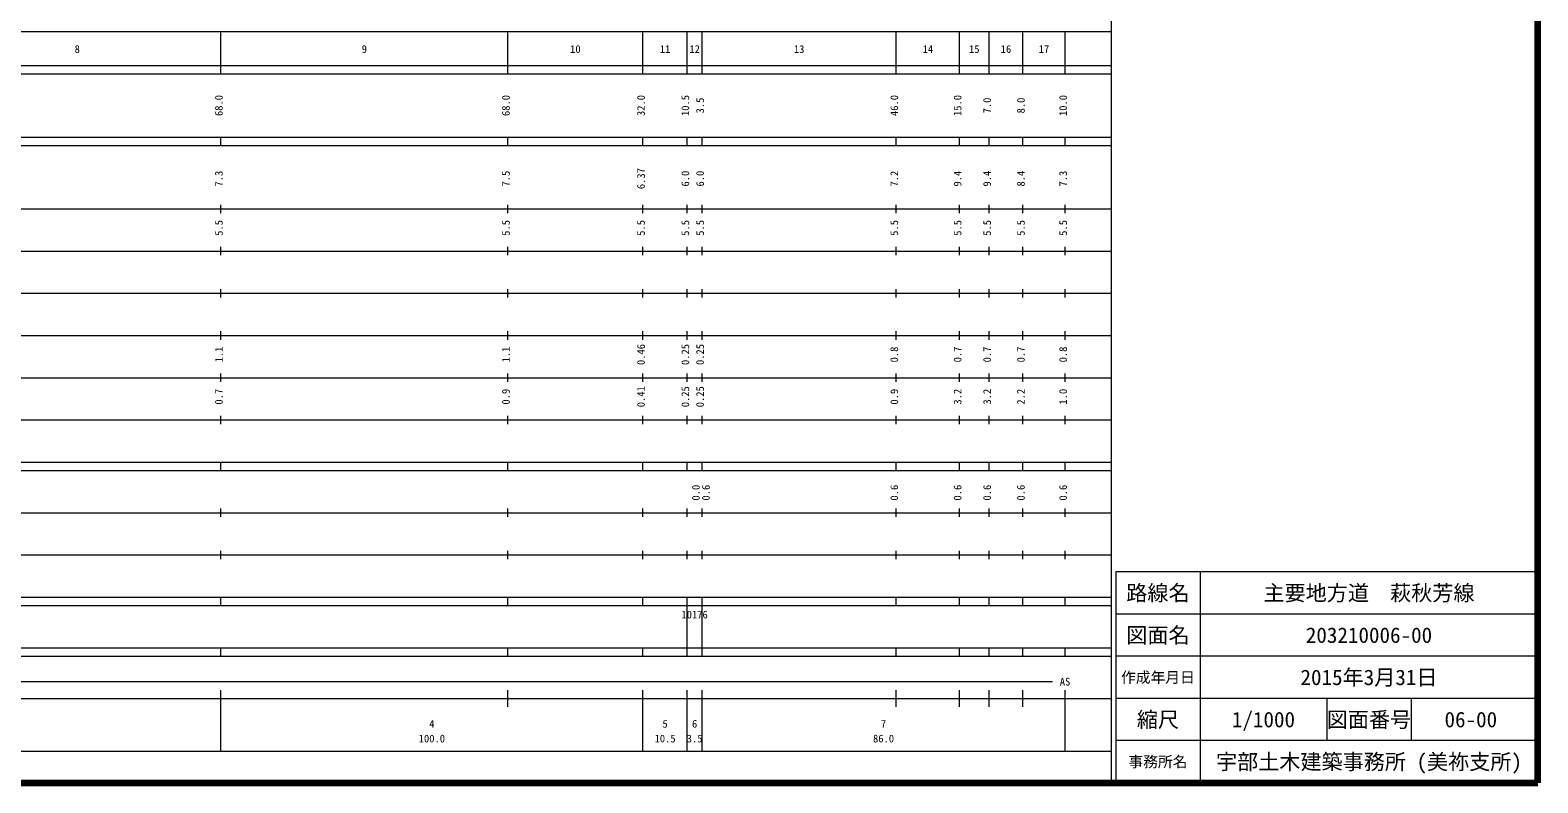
# Model space of a CAD drawing. Units: millimetres on the paper, enlarged 1000 times. Extents: x 40000 to 680000, y 20000 to 380000.
# Drawn here: x 322837 to 680000, y 20000 to 198357 of the extents above; entities that cross this region are included whole.
import ezdxf
from ezdxf.enums import TextEntityAlignment as Align

# ---------------------------------------------------------------- set-up
doc = ezdxf.new("R2010")
doc.units = ezdxf.units.MM
doc.header["$LTSCALE"] = 1000
for name, color, linetype, lineweight in [('M-TTL', 2, 'Continuous', 140), ('M-TTL-BAND', 7, 'Continuous', 13), ('M-TTL-FRAM', 2, 'Continuous', 18), ('M-TTL-LINE', 7, 'Continuous', 18)]:
    doc.layers.add(name, color=color, linetype=linetype, lineweight=lineweight)
doc.layers.add('M-TTL-TXT', color=7, linetype='Continuous')
doc.styles.add('ＭＳ ゴシック', font='')
doc.styles.get('ＭＳ ゴシック').set_extended_font_data('MS Gothic')

msp = doc.modelspace()

# ---------------------------------------------------------------- linework, layer by layer
at = {"layer": 'M-TTL'}
for p, q in [((680000, 20000), (680000, 380000)), ((40000, 20000), (680000, 20000))]:
    msp.add_line(p, q, dxfattribs=at)
at = {"layer": 'M-TTL-BAND'}
for p, q in [((579000, 20000), (579000, 370000)), ((68000, 198000), (579000, 198000)), ((368000, 188000), (368000, 198000)), ((436000, 188000), (436000, 198000)), ((468000, 188000), (468000, 198000)), ((478500, 188000), (478500, 198000)), ((482000, 188000), (482000, 198000)), ((528000, 188000), (528000, 198000)), ((543000, 188000), (543000, 198000)), ((550000, 188000), (550000, 198000)), ((558000, 188000), (558000, 198000)), ((568000, 188000), (568000, 198000)), ((40000, 190000), (579000, 190000)), ((40000, 188000), (579000, 188000)), ((40000, 173000), (579000, 173000)), ((368000, 171000), (368000, 173000)), ((436000, 171000), (436000, 173000)), ((468000, 171000), (468000, 173000)), ((478500, 171000), (478500, 173000)), ((482000, 171000), (482000, 173000)), ((528000, 171000), (528000, 173000)), ((543000, 171000), (543000, 173000)), ((550000, 171000), (550000, 173000)), ((558000, 171000), (558000, 173000)), ((568000, 171000), (568000, 173000)), ((40000, 171000), (579000, 171000)), ((40000, 156000), (579000, 156000)), ((368000, 155000), (368000, 157000)), ((436000, 155000), (436000, 157000)), ((468000, 155000), (468000, 157000)), ((478500, 155000), (478500, 157000)), ((482000, 155000), (482000, 157000)), ((528000, 155000), (528000, 157000)), ((543000, 155000), (543000, 157000)), ((550000, 155000), (550000, 157000)), ((558000, 155000), (558000, 157000)), ((568000, 155000), (568000, 157000)), ((368000, 145000), (368000, 147000)), ((436000, 145000), (436000, 147000)), ((468000, 145000), (468000, 147000)), ((478500, 145000), (478500, 147000)), ((482000, 145000), (482000, 147000)), ((528000, 145000), (528000, 147000)), ((543000, 145000), (543000, 147000)), ((550000, 145000), (550000, 147000)), ((558000, 145000), (558000, 147000)), ((568000, 145000), (568000, 147000)), ((46000, 146000), (579000, 146000)), ((52000, 136000), (579000, 136000)), ((368000, 135000), (368000, 137000)), ((436000, 135000), (436000, 137000)), ((468000, 135000), (468000, 137000)), ((478500, 135000), (478500, 137000)), ((482000, 135000), (482000, 137000)), ((528000, 135000), (528000, 137000)), ((543000, 135000), (543000, 137000)), ((550000, 135000), (550000, 137000)), ((558000, 135000), (558000, 137000)), ((568000, 135000), (568000, 137000)), ((46000, 126000), (579000, 126000)), ((368000, 125000), (368000, 127000)), ((436000, 125000), (436000, 127000)), ((468000, 125000), (468000, 127000)), ((478500, 125000), (478500, 127000)), ((482000, 125000), (482000, 127000)), ((528000, 125000), (528000, 127000)), ((543000, 125000), (543000, 127000)), ((550000, 125000), (550000, 127000)), ((558000, 125000), (558000, 127000)), ((568000, 125000), (568000, 127000)), ((52000, 116000), (579000, 116000)), ((368000, 115000), (368000, 117000)), ((436000, 115000), (436000, 117000)), ((468000, 115000), (468000, 117000)), ((478500, 115000), (478500, 117000)), ((482000, 115000), (482000, 117000)), ((528000, 115000), (528000, 117000)), ((543000, 115000), (543000, 117000)), ((550000, 115000), (550000, 117000)), ((558000, 115000), (558000, 117000)), ((568000, 115000), (568000, 117000)), ((46000, 106000), (579000, 106000)), ((368000, 105000), (368000, 107000)), ((436000, 105000), (436000, 107000)), ((468000, 105000), (468000, 107000)), ((478500, 105000), (478500, 107000)), ((482000, 105000), (482000, 107000)), ((528000, 105000), (528000, 107000)), ((543000, 105000), (543000, 107000)), ((550000, 105000), (550000, 107000)), ((558000, 105000), (558000, 107000)), ((568000, 105000), (568000, 107000)), ((40000, 96000), (579000, 96000)), ((40000, 94000), (579000, 94000)), ((368000, 94000), (368000, 96000)), ((436000, 94000), (436000, 96000)), ((468000, 94000), (468000, 96000)), ((478500, 94000), (478500, 96000)), ((482000, 94000), (482000, 96000)), ((528000, 94000), (528000, 96000)), ((543000, 94000), (543000, 96000)), ((550000, 94000), (550000, 96000)), ((558000, 94000), (558000, 96000)), ((568000, 94000), (568000, 96000)), ((49000, 84000), (579000, 84000)), ((368000, 83000), (368000, 85000)), ((436000, 83000), (436000, 85000)), ((468000, 83000), (468000, 85000)), ((478500, 83000), (478500, 85000)), ((482000, 83000), (482000, 85000)), ((528000, 83000), (528000, 85000)), ((543000, 83000), (543000, 85000)), ((550000, 83000), (550000, 85000)), ((558000, 83000), (558000, 85000)), ((568000, 83000), (568000, 85000)), ((40000, 74000), (579000, 74000)), ((368000, 73000), (368000, 75000)), ((436000, 73000), (436000, 75000)), ((468000, 73000), (468000, 75000)), ((478500, 73000), (478500, 75000)), ((482000, 73000), (482000, 75000)), ((528000, 73000), (528000, 75000)), ((543000, 73000), (543000, 75000)), ((550000, 73000), (550000, 75000)), ((558000, 73000), (558000, 75000)), ((568000, 73000), (568000, 75000)), ((40000, 64000), (579000, 64000)), ((40000, 62000), (579000, 62000)), ((368000, 62000), (368000, 64000)), ((436000, 62000), (436000, 64000)), ((468000, 62000), (468000, 64000)), ((478500, 62000), (478500, 64000)), ((478500, 52000), (478500, 62000)), ((482000, 62000), (482000, 64000)), ((482000, 52000), (482000, 62000)), ((528000, 62000), (528000, 64000)), ((543000, 62000), (543000, 64000)), ((550000, 62000), (550000, 64000)), ((558000, 62000), (558000, 64000)), ((568000, 62000), (568000, 64000)), ((40000, 52000), (579000, 52000)), ((368000, 50000), (368000, 52000)), ((436000, 50000), (436000, 52000)), ((468000, 50000), (468000, 52000)), ((478500, 50000), (478500, 52000)), ((482000, 50000), (482000, 52000)), ((528000, 50000), (528000, 52000)), ((543000, 50000), (543000, 52000)), ((550000, 50000), (550000, 52000)), ((558000, 50000), (558000, 52000)), ((568000, 50000), (568000, 52000)), ((40000, 50000), (579000, 50000)), ((71000, 44000), (565000, 44000)), ((40000, 40000), (579000, 40000)), ((368000, 27500), (368000, 42000)), ((436000, 38000), (436000, 42000)), ((468000, 27500), (468000, 42000)), ((478500, 27500), (478500, 42000)), ((482000, 27500), (482000, 42000)), ((528000, 38000), (528000, 42000)), ((543000, 38000), (543000, 42000)), ((550000, 38000), (550000, 42000)), ((558000, 38000), (558000, 42000)), ((568000, 27500), (568000, 42000)), ((68000, 27500), (579000, 27500))]:
    msp.add_line(p, q, dxfattribs=at)
at = {"layer": 'M-TTL-FRAM'}
for p, q in [((680000, 70000), (580000, 70000)), ((580000, 70000), (580000, 20000))]:
    msp.add_line(p, q, dxfattribs=at)
at = {"layer": 'M-TTL-LINE'}
for p, q in [((600000, 70000), (600000, 20000)), ((680000, 60000), (580000, 60000)), ((680000, 50000), (580000, 50000)), ((680000, 40000), (580000, 40000)), ((630000, 40000), (630000, 30000)), ((650000, 40000), (650000, 30000)), ((680000, 30000), (580000, 30000))]:
    msp.add_line(p, q, dxfattribs=at)

# ---------------------------------------------------------------- texts
at = {"layer": 'M-TTL-BAND', "style": 'ＭＳ ゴシック'}
for s, p in [('8', (334000, 192405)), ('9', (402000, 192405)), ('10', (452000, 192405)), ('11', (473250, 192405)), ('12', (480250, 192405)), ('13', (505000, 192405)), ('14', (535500, 192405)), ('15', (546500, 192405)), ('16', (554000, 192405)), ('17', (563000, 192405)), ('AS', (568000, 42500)), ('4', (418000, 32523)), ('5', (473250, 32523)), ('6', (480250, 32523)), ('7', (525000, 32523)), ('100.0', (418000, 29033)), ('10.5', (473250, 29033)), ('3.5', (480250, 29033)), ('86.0', (525000, 29033))]:
    msp.add_text(s, height=1833, dxfattribs=at).set_placement(p, align=Align.BOTTOM_CENTER)
for s, p in [('68.0', (369000, 180500)), ('68.0', (437000, 180500)), ('32.0', (469000, 180500)), ('10.5', (479500, 180500)), ('3.5', (483000, 180500)), ('46.0', (529000, 180500)), ('15.0', (544000, 180500)), ('7.0', (551000, 180500)), ('8.0', (559000, 180500)), ('10.0', (569000, 180500)), ('7.3', (369000, 163174)), ('7.5', (437000, 163174)), ('6.37', (469000, 163174)), ('6.0', (479500, 163174)), ('6.0', (483000, 163174)), ('7.2', (529000, 163174)), ('9.4', (544000, 163174)), ('9.4', (551000, 163174)), ('8.4', (559000, 163174)), ('7.3', (569000, 163174)), ('5.5', (369000, 151500)), ('5.5', (437000, 151500)), ('5.5', (469000, 151500)), ('5.5', (479500, 151500)), ('5.5', (483000, 151500)), ('5.5', (529000, 151500)), ('5.5', (544000, 151500)), ('5.5', (551000, 151500)), ('5.5', (559000, 151500)), ('5.5', (569000, 151500)), ('1.1', (369000, 121500)), ('1.1', (437000, 121500)), ('0.46', (469000, 121500)), ('0.25', (479500, 121500)), ('0.25', (483000, 121500)), ('0.8', (529000, 121500)), ('0.7', (544000, 121500)), ('0.7', (551000, 121500)), ('0.7', (559000, 121500)), ('0.8', (569000, 121500)), ('0.7', (369000, 111500)), ('0.9', (437000, 111500)), ('0.41', (469000, 111500)), ('0.25', (479500, 111500)), ('0.25', (483000, 111500)), ('0.9', (529000, 111500)), ('3.2', (544000, 111500)), ('3.2', (551000, 111500)), ('2.2', (559000, 111500)), ('1.0', (569000, 111500)), ('0.0', (482000, 88764)), ('0.6', (484370, 88764)), ('0.6', (529000, 88764)), ('0.6', (544000, 88764)), ('0.6', (551000, 88764)), ('0.6', (559000, 88764)), ('0.6', (569000, 88764))]:
    msp.add_text(s, height=1833, rotation=90, dxfattribs=at).set_placement(p, align=Align.BOTTOM_CENTER)
msp.add_text('10176', height=1833, dxfattribs=at).set_placement((477125, 58405), align=Align.BOTTOM_LEFT)
at = {"layer": 'M-TTL-TXT', "style": 'ＭＳ ゴシック'}
for s, height, p in [('路線名', 3666, (590000, 65000)), ('路線名', 3666, (590000, 65000)), ('主要地方道\u3000萩秋芳線', 3666, (640000, 65000)), ('図面名', 3666, (590000, 55000)), ('図面名', 3666, (590000, 55000)), ('203210006-00', 3666, (640000, 55000)), ('作成年月日', 2566, (590000, 45000)), ('作成年月日', 2566, (590000, 45000)), ('2015年3月31日', 3666, (640000, 45000)), ('縮尺', 3666, (590000, 35000)), ('縮尺', 3666, (590000, 35000)), ('1/1000', 3666, (615000, 35000)), ('図面番号', 3666, (640000, 35000)), ('図面番号', 3666, (640000, 35000)), ('06-00', 3666, (664125, 35000)), ('事務所名', 2566, (590000, 25000)), ('事務所名', 2566, (590000, 25000)), ('宇部土木建築事務所 (美祢支所)', 3666, (640000, 25000))]:
    msp.add_text(s, height=height, dxfattribs=at).set_placement(p, align=Align.MIDDLE_CENTER)

doc.saveas('drawing.dxf')
